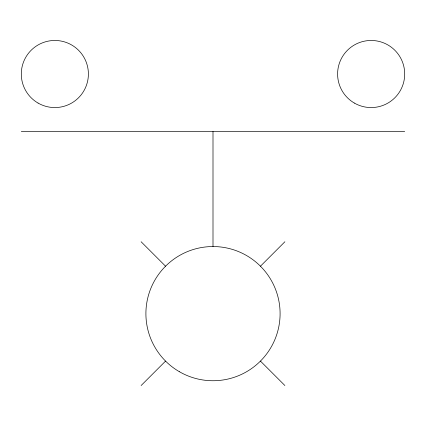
<?xml version="1.0" encoding="UTF-8"?>
<svg xmlns="http://www.w3.org/2000/svg" width="426" height="426" viewBox="0 0 426 426"><rect width="100%" height="100%" fill="white"/><g stroke="black" fill="none" stroke-linecap="round" stroke-linejoin="round"><path stroke-width="0.64" d="M141.112 385.53L165.554 361.088M260.446 266.197L284.887 241.755M21.3 131.528L404.7 131.528M141.112 241.755L165.554 266.197M260.446 361.088L284.887 385.53M213 131.528L213 246.547M179.452 371.749A67.095 67.095 0 0 0 280.095 313.642A67.095 67.095 0 0 0 179.452 255.536A67.095 67.095 0 0 0 179.452 371.749M38.074 103.071A33.547 33.547 0 0 0 88.395 74.017A33.547 33.547 0 0 0 38.074 44.964A33.547 33.547 0 0 0 38.074 103.071M354.379 103.071A33.547 33.547 0 0 0 404.7 74.017A33.547 33.547 0 0 0 354.379 44.964A33.547 33.547 0 0 0 354.379 103.071"/></g></svg>
